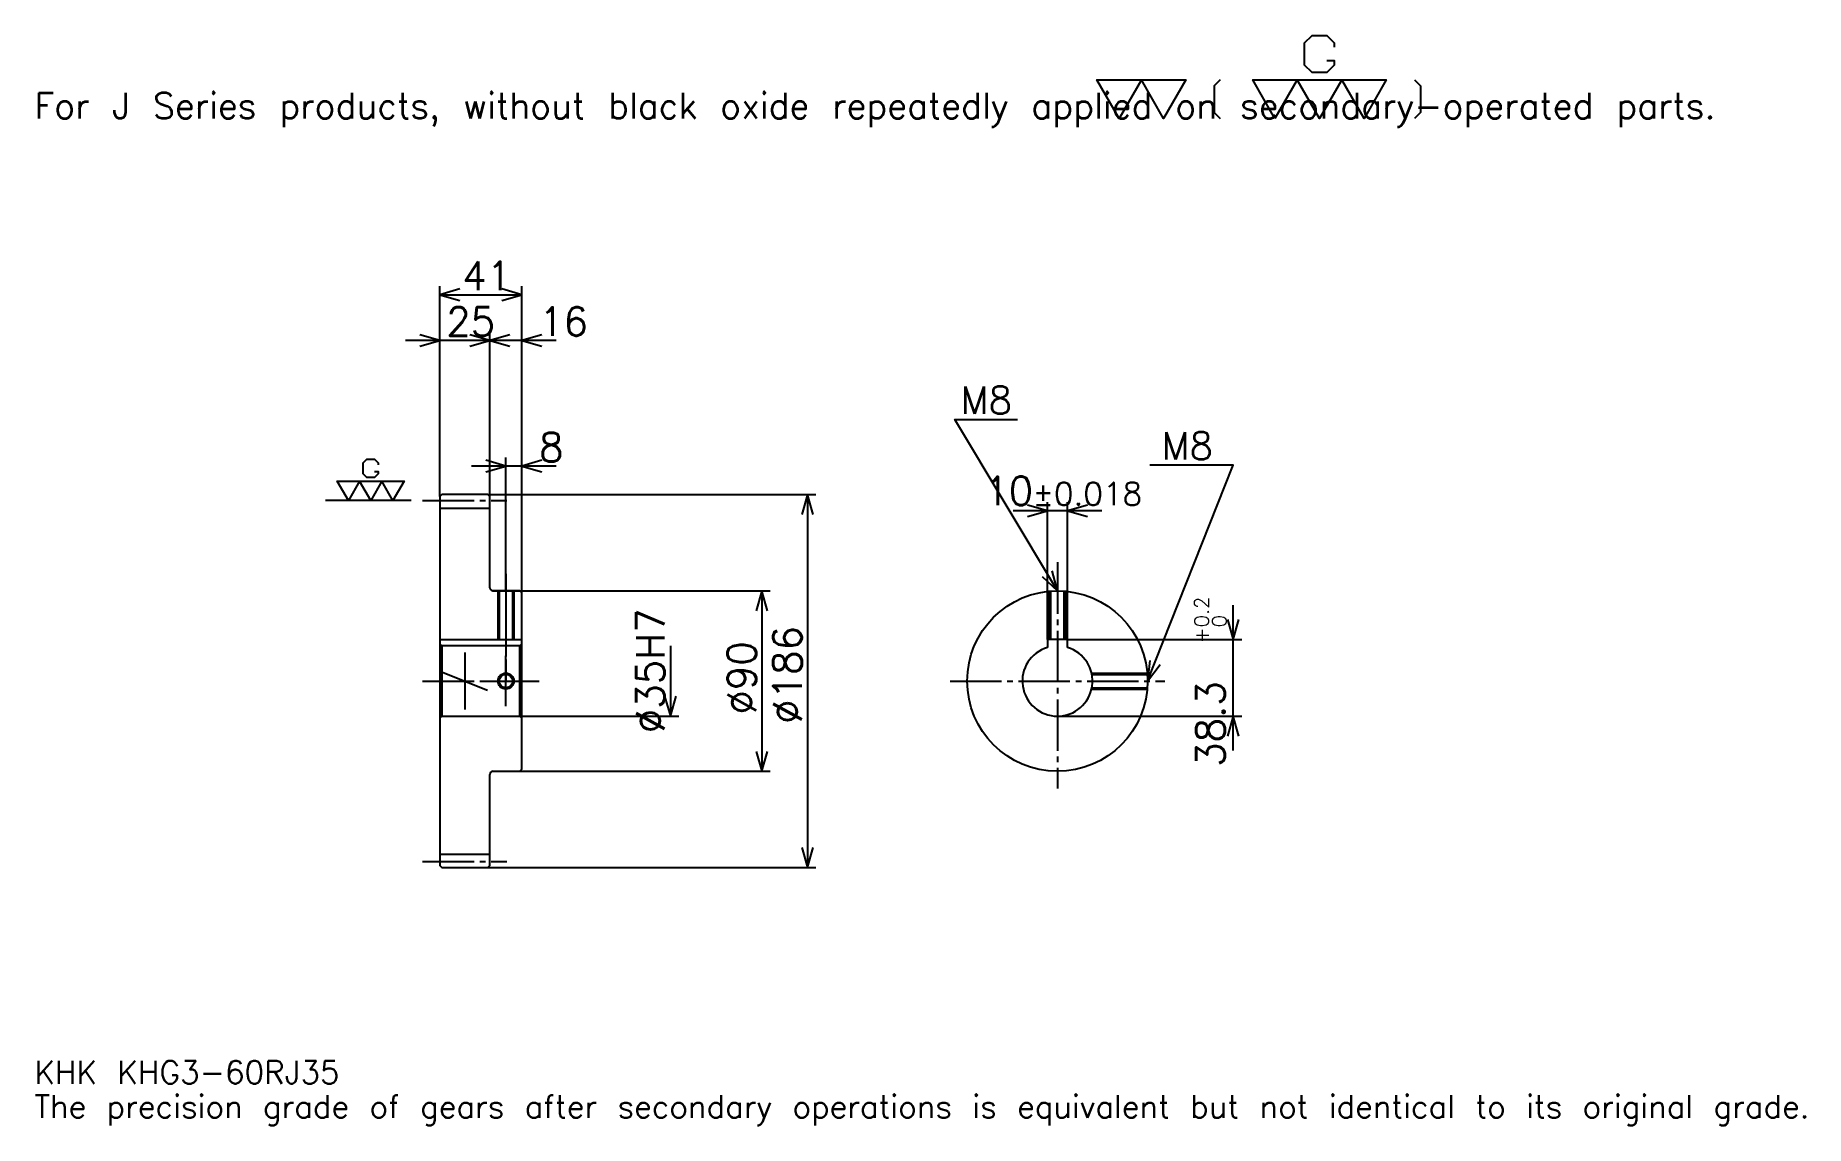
# Model space of a CAD drawing. Extents: x 29 to 912, y 10 to 554.
import ezdxf

# ---------------------------------------------------------------- set-up
doc = ezdxf.new("R2010")
doc.units = 0
doc.linetypes.add('DASHDOT', pattern=[34.173913, 25.630435, -2.847826, 2.847826, -2.847826])
doc.layers.get('0').update_dxf_attribs({"linetype": 'CONTINUOUS'})
doc.layers.add('DASHDOT', color=6, linetype='DASHDOT')
doc.styles.add('KANJI', font='TXT', dxfattribs={"bigfont": 'BIGFONT'})

msp = doc.modelspace()

# ---------------------------------------------------------------- linework, layer by layer
at = {"color": 5}
for p, q in [((230.67392, 325.097839), (230.67392, 429.043518)), ((230.67392, 424.771759), (271.67392, 424.771759)), ((271.67392, 325.097839), (271.67392, 429.043518)), ((255.67392, 325.097839), (255.67392, 406.260864)), ((272.760864, 401.989136), (213.58696, 401.989136)), ((288.760864, 401.989136), (238.58696, 401.989136)), ((288.760864, 339.336975), (246.58696, 339.336975)), ((263.67392, 325.097839), (263.67392, 343.608704)), ((230.67392, 324.097839), (230.67392, 325.097839)), ((254.67392, 325.097839), (271.67392, 325.097839)), ((255.67392, 324.097839), (255.67392, 325.097839)), ((263.67392, 277.097839), (263.67392, 325.097839)), ((263.67392, 277.097839), (263.67392, 325.097839)), ((271.67392, 325.097839), (418.336975, 325.097839)), ((271.67392, 276.097839), (271.67392, 325.097839)), ((414.065247, 325.097839), (414.065247, 139.097839)), ((533.804321, 252.897842), (533.804321, 321.239136)), ((543.804321, 252.897842), (543.804321, 321.239136)), ((560.891296, 316.967407), (516.717407, 316.967407)), ((257.17392, 277.097839), (271.67392, 277.097839)), ((271.67392, 277.097839), (395.554382, 277.097839)), ((391.282623, 277.097839), (391.282623, 187.097839)), ((626.521729, 197.51088), (626.521729, 269.984802)), ((345.717407, 249.597839), (345.717407, 214.597839)), ((543.804321, 252.897842), (630.793457, 252.897842)), ((271.67392, 214.597839), (349.989136, 214.597839)), ((538.804321, 214.597839), (630.793457, 214.597839)), ((257.17392, 187.097839), (271.67392, 187.097839)), ((271.67392, 187.097839), (395.554382, 187.097839)), ((254.67392, 139.097839), (271.67392, 139.097839)), ((271.67392, 139.097839), (418.336975, 139.097839))]:
    msp.add_line(p, q, dxfattribs=at)
at = {"color": 7}
for p, q in [((216.434784, 322.097839), (173.717407, 322.097839)), ((243.17392, 246.336975), (243.17392, 217.858704))]:
    msp.add_line(p, q, dxfattribs=at)
at = {"color": 4}
for p, q in [((230.67392, 318.347839), (255.67392, 318.347839)), ((230.67392, 252.897842), (271.67392, 252.897842)), ((231.67392, 249.597839), (231.67392, 214.597839)), ((270.67392, 249.597839), (271.67392, 250.597839)), ((270.67392, 214.597839), (271.67392, 213.597839)), ((230.67392, 145.847839), (255.67392, 145.847839))]:
    msp.add_line(p, q, dxfattribs=at)
at = {"color": 7}
for points in [[(673.226135, 541.485657), (676.928284, 541.485657), (676.928284, 539.264343), (673.226135, 535.562195), (665.821777, 535.562195), (662.119629, 539.264343), (662.119629, 550.37085), (665.821777, 554.073059), (673.226135, 554.073059), (676.928284, 550.37085), (676.928284, 548.149597)], [(569.565247, 512.608704), (558.45874, 531.859985), (602.884827, 531.859985), (591.77832, 512.608704), (580.671753, 531.859985), (569.565247, 512.608704)], [(619.914795, 531.859985), (616.953064, 528.898254), (616.953064, 515.570435), (619.914795, 512.608704)], [(647.310913, 512.608704), (636.204346, 531.859985), (702.843506, 531.859985), (691.737, 512.608704), (680.630493, 531.859985), (669.523926, 512.608704), (658.417419, 531.859985), (647.310913, 512.608704)], [(716.911743, 531.859985), (719.873535, 528.898254), (719.873535, 515.570435), (716.911743, 512.608704)], [(198.066315, 336.536316), (199.917404, 336.536316), (199.917404, 335.425659), (198.066315, 333.574585), (194.364136, 333.574585), (192.513046, 335.425659), (192.513046, 340.978943), (194.364136, 342.830017), (198.066315, 342.830017), (199.917404, 340.978943), (199.917404, 339.868286)], [(185.108704, 322.097839), (179.55545, 331.723511), (212.875015, 331.723511), (207.321747, 322.097839), (201.768494, 331.723511), (196.215225, 322.097839), (190.661957, 331.723511), (185.108704, 322.097839)]]:
    msp.add_lwpolyline(points, dxfattribs=at)
at = {"color": 5}
for points in [[(240.641312, 427.619568), (230.67392, 424.771759), (240.641312, 421.92395)], [(261.706543, 421.92395), (271.67392, 424.771759), (261.706543, 427.619568)], [(220.706528, 399.141296), (230.67392, 401.989136), (220.706528, 404.836975)], [(245.706528, 399.141296), (255.67392, 401.989136), (245.706528, 404.836975)], [(265.641296, 404.836975), (255.67392, 401.989136), (265.641296, 399.141296)], [(281.641296, 404.836975), (271.67392, 401.989136), (281.641296, 399.141296)], [(538.804321, 277.097839), (487.543488, 362.532623), (518.869568, 362.532623)], [(253.706528, 336.489136), (263.67392, 339.336975), (253.706528, 342.184784)], [(281.641296, 342.184784), (271.67392, 339.336975), (281.641296, 336.489136)], [(583.804321, 232.097839), (626.521729, 339.75), (584.943481, 339.75)], [(416.913055, 315.130432), (414.065247, 325.097839), (411.217407, 315.130432)], [(523.836975, 314.119568), (533.804321, 316.967407), (523.836975, 319.815247)], [(553.771729, 319.815247), (543.804321, 316.967407), (553.771729, 314.119568)], [(531.234192, 284.179626), (538.804321, 277.097839), (536.118164, 287.109985)], [(394.130432, 267.130432), (391.282623, 277.097839), (388.434814, 267.130432)], [(623.67395, 262.865234), (626.521729, 252.897842), (629.369629, 262.865234)], [(584.833618, 242.412857), (583.804321, 232.097839), (590.127686, 240.312119)], [(342.869568, 224.565231), (345.717407, 214.597839), (348.565216, 224.565231)], [(629.369629, 204.630447), (626.521729, 214.597839), (623.67395, 204.630447)], [(388.434814, 197.065231), (391.282623, 187.097839), (394.130432, 197.065231)], [(411.217407, 149.065231), (414.065247, 139.097839), (416.913055, 149.065231)]]:
    msp.add_lwpolyline(points, dxfattribs=at)
at = {"color": 4}
for points in [[(255.67392, 278.597839), (255.67392, 324.097839), (254.67392, 325.097839), (231.67392, 325.097839), (230.67392, 324.097839), (230.67392, 213.597839)], [(257.17392, 187.097839), (270.67392, 187.097839), (271.67392, 188.097839), (271.67392, 276.097839), (270.67392, 277.097839), (257.17392, 277.097839)], [(259.67392, 277.097839), (259.67392, 252.897842)], [(260.348907, 277.097839), (260.348907, 252.897842)], [(266.998932, 277.097839), (266.998932, 252.897842)], [(267.67392, 277.097839), (267.67392, 252.897842)], [(534.804321, 252.897842), (534.804321, 276.919708)], [(535.47937, 252.897842), (535.47937, 276.974823)], [(542.129395, 252.897842), (542.129395, 276.974823)], [(542.804321, 252.897842), (542.804321, 276.919708)], [(230.67392, 213.597839), (231.67392, 214.597839), (270.67392, 214.597839), (270.67392, 249.597839), (231.67392, 249.597839), (230.67392, 250.597839)], [(543.804321, 248.868347), (543.804321, 252.897842), (533.804321, 252.897842), (533.804321, 248.868347)], [(555.841064, 236.097839), (583.626221, 236.097839)], [(555.985596, 235.422836), (583.681335, 235.422836)], [(555.841064, 228.097839), (583.626221, 228.097839)], [(555.985596, 228.772842), (583.681335, 228.772842)], [(230.67392, 213.597839), (230.67392, 140.097839), (231.67392, 139.097839), (254.67392, 139.097839), (255.67392, 140.097839), (255.67392, 185.597839)]]:
    msp.add_lwpolyline(points, dxfattribs=at)
for centre, radius in [((538.804321, 232.097839), 45), ((263.67392, 232.097839), 3.325)]:
    msp.add_circle(centre, radius, dxfattribs=at)
at = {"color": 7}
msp.add_circle((263.67392, 232.097839), 4, dxfattribs=at)
at = {"color": 4}
for centre, radius, start, end in [((257.17392, 278.597839), 1.5, 180, 270), ((538.804321, 232.097839), 17.5, 106.601549926, 73.398450074), ((257.17392, 185.597839), 1.5, 90, 180)]:
    msp.add_arc(centre, radius, start, end, dxfattribs=at)
at = {"layer": 'DASHDOT', "color": 7}
for p, q in [((222.130447, 322.097839), (264.217407, 322.097839)), ((538.804321, 291.336975), (538.804321, 178.554352)), ((263.67392, 277.097839), (263.67392, 232.097839)), ((222.130447, 232.097839), (280.217407, 232.097839)), ((230.67392, 237.021713), (255.67392, 227.173965)), ((485.260864, 232.097839), (592.347839, 232.097839)), ((222.130447, 142.097839), (264.217407, 142.097839))]:
    msp.add_line(p, q, dxfattribs=at)
for points in [[(263.67392, 285.641327), (263.67392, 244.354355)], [(263.67392, 219.554367), (263.67392, 244.641312)], [(251.130447, 232.097839), (276.217407, 232.097839)]]:
    msp.add_lwpolyline(points, dxfattribs=at)

# ---------------------------------------------------------------- texts
at = {"color": 7, "style": 'KANJI'}
for s, height, p in [('For J Series products, without black oxide repeatedly applied on secondary-operated parts.', 12.815217, (28.47826, 512.608704)), ('41', 14.23913, (241.918488, 427.050018)), ('25', 14.23913, (233.918488, 404.267395)), ('16', 14.23913, (280.217407, 404.267395)), ('M8', 13.669566, (490.391296, 365.380432)), ('8', 14.23913, (280.217407, 341.615234)), ('M8', 13.669566, (590.63916, 342.597839)), ('10', 14.23913, (502.292389, 319.815247)), ('%%p0.018', 11.391304, (526.354797, 319.815247)), ('KHK KHG3-60RJ35', 11.391304, (28.47826, 31.326086)), ('The precision grade of gears after secondary operations is equivalent but not identical to its original grade.', 11.391304, (28.47826, 14.23913))]:
    msp.add_text(s, height=height, dxfattribs=at).set_placement(p)
for s, height, p in [('%%c35H7', 14.23913, (342.869568, 206.11142)), ('0.2', 7.119565, (614.276123, 258.923492)), ('%%c186', 14.23913, (411.217407, 210.739136)), ('+', 7.119565, (614.276123, 250.94957)), ('0', 7.119565, (623.10437, 258.923492)), ('%%c90', 14.23913, (388.434814, 215.366852)), ('38.3', 14.23913, (622.25, 189.316971))]:
    msp.add_text(s, height=height, rotation=90, dxfattribs=at).set_placement(p)

doc.saveas('drawing.dxf')
